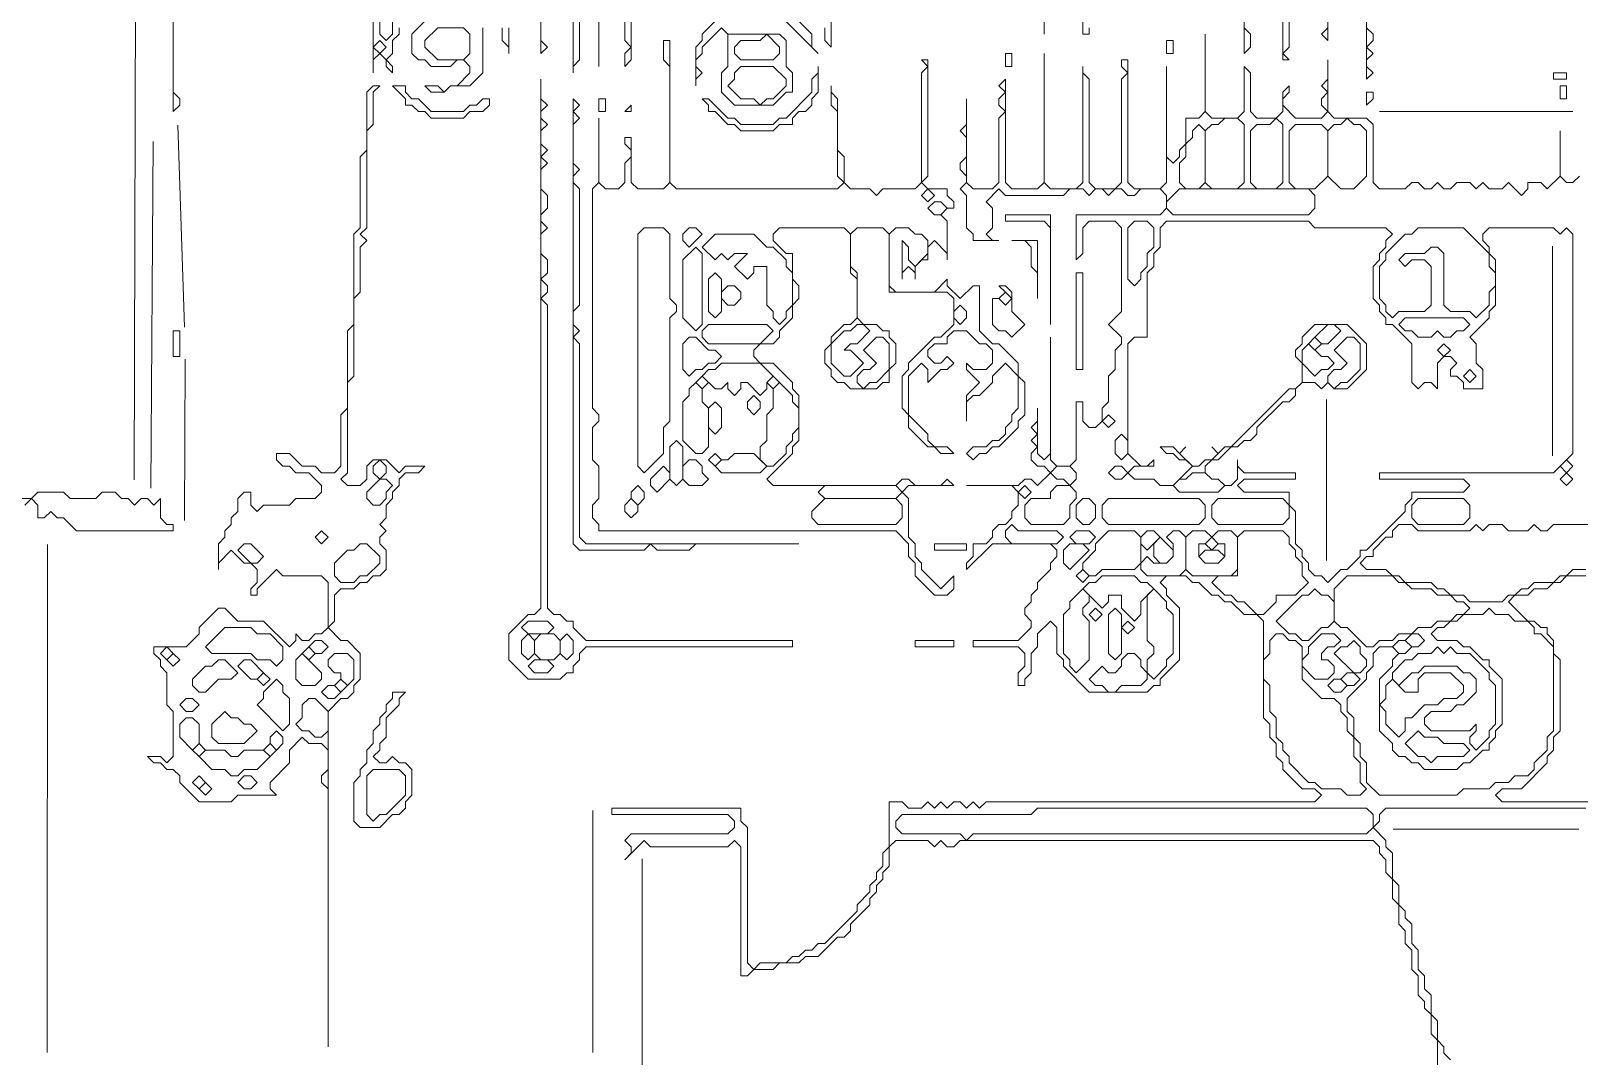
# Model space of a CAD drawing. Extents: x 10 to 1971, y 11 to 1392.
# Drawn here: x 1306.9 to 1546.9, y 534.6 to 693.5 of the extents above; entities that cross this region are included whole.
import ezdxf

# ---------------------------------------------------------------- set-up
doc = ezdxf.new("R2010")
doc.units = 0
for name, color, linetype, lineweight in [('RESIDUAL_GRAPHIC', 3, 'Continuous', 0), ('TRACE_CURVE', 6, 'Continuous', 0), ('TRACE_STRAIGHT', 5, 'Continuous', 0), ('TRACE_TEXT_SYMBOL', 6, 'Continuous', 0)]:
    doc.layers.add(name, color=color, linetype=linetype, lineweight=lineweight)

msp = doc.modelspace()

# ---------------------------------------------------------------- linework, layer by layer
at = {"layer": 'RESIDUAL_GRAPHIC', "color": 3}
for points in [[(1391, 764), (1391, 687), (1391, 688), (1392, 689), (1392, 697)], [(1395, 696), (1395, 688), (1395, 699)], [(1399, 699), (1399, 692), (1400, 691), (1399, 690), (1399, 688)], [(1399, 688), (1400, 689), (1400, 699)], [(1414, 696), (1411, 693), (1411, 692), (1410, 691), (1410, 685), (1410, 686), (1411, 687), (1410, 688), (1410, 689), (1411, 690), (1411, 691), (1414, 694), (1415, 693), (1415, 688), (1414, 687), (1414, 684), (1416, 682), (1422, 682), (1424, 684), (1425, 684), (1425, 687), (1424, 688), (1424, 692), (1423, 693), (1415, 693), (1414, 694)], [(1423, 696), (1429, 690), (1428, 691), (1428, 693), (1426, 695)], [(1464, 696), (1464, 693), (1464, 696)], [(1470, 696), (1470, 693), (1471, 693), (1471, 694)], [(1495, 696), (1495, 690), (1496, 691), (1496, 693), (1495, 694)], [(1501, 696), (1501, 689), (1502, 689), (1501, 690), (1502, 691), (1502, 696)], [(1508, 694), (1507, 693), (1508, 692), (1508, 697)], [(1514, 696), (1514, 686), (1515, 687), (1514, 688), (1514, 689), (1515, 690), (1514, 691), (1515, 692), (1515, 693), (1514, 694)], [(1430, 694), (1430, 692), (1431, 691), (1431, 695)]]:
    msp.add_lwpolyline(points, dxfattribs=at)
for points in [[(1420, 692), (1421, 693), (1423, 691), (1423, 690), (1422, 689), (1417, 689), (1416, 690), (1416, 691), (1417, 692)], [(1416, 687), (1417, 688), (1422, 688), (1424, 686), (1424, 685), (1422, 683), (1421, 683), (1420, 682), (1419, 683), (1417, 683), (1415, 685), (1416, 686)]]:
    msp.add_lwpolyline(points, close=True, dxfattribs=at)
at = {"layer": 'TRACE_CURVE', "color": 6}
for points in [[(1360, 701), (1360, 687), (1360, 689), (1361, 690), (1362, 689), (1362, 688), (1363, 687), (1363, 688), (1362, 689), (1363, 690), (1363, 692), (1364, 693), (1364, 694)], [(1363, 695), (1363, 693), (1362, 692), (1361, 693), (1361, 701)], [(1368, 695), (1366, 693), (1366, 690), (1367, 689), (1368, 689), (1369, 688), (1372, 688), (1373, 689), (1374, 689), (1375, 688), (1375, 687), (1373, 685), (1372, 685), (1371, 684), (1370, 685), (1368, 685), (1369, 684), (1371, 684), (1372, 685), (1375, 685), (1377, 687), (1377, 694)], [(1380, 694), (1380, 692), (1381, 691), (1381, 690), (1381, 694)], [(1405, 692), (1405, 689), (1406, 688), (1406, 670), (1405, 669), (1401, 669), (1400, 670), (1400, 677), (1399, 677), (1399, 676), (1400, 675), (1400, 674), (1399, 673), (1399, 670), (1398, 669), (1396, 669), (1395, 670), (1395, 680), (1395, 670), (1394, 669), (1394, 635), (1395, 634), (1395, 633), (1394, 632), (1394, 627), (1395, 626), (1395, 621), (1394, 620), (1394, 618), (1395, 617), (1395, 616), (1441, 616), (1443, 614), (1443, 612), (1444, 611), (1444, 609), (1447, 606), (1449, 606), (1450, 607), (1450, 609), (1448, 607), (1445, 610), (1445, 611), (1444, 612), (1444, 614), (1443, 615), (1443, 621), (1442, 622), (1443, 623), (1450, 623), (1449, 624), (1448, 623), (1444, 623), (1443, 624), (1442, 624), (1441, 623), (1422, 623), (1421, 624), (1425, 628), (1425, 629), (1426, 630), (1426, 637), (1425, 638), (1425, 639)], [(1431, 685), (1431, 682), (1432, 681), (1432, 671), (1433, 670), (1432, 669), (1407, 669), (1406, 670), (1406, 692), (1405, 692)], [(1496, 681), (1496, 687), (1495, 688), (1495, 681), (1494, 680), (1490, 680), (1489, 681), (1489, 693), (1489, 681), (1488, 680), (1486, 680), (1486, 676), (1485, 675), (1485, 674), (1484, 673), (1483, 674), (1483, 688), (1483, 670), (1482, 669), (1478, 669), (1477, 670), (1477, 689), (1476, 689), (1476, 688), (1477, 687), (1476, 686), (1476, 670), (1475, 669), (1472, 669), (1471, 670), (1471, 686), (1470, 687), (1470, 688), (1470, 670), (1469, 669), (1465, 669), (1464, 670), (1464, 690), (1464, 670), (1463, 669), (1459, 669), (1458, 670), (1458, 686), (1457, 685), (1458, 684), (1457, 683), (1457, 682), (1458, 681), (1457, 680), (1457, 670), (1456, 669), (1453, 669), (1452, 670), (1452, 683), (1452, 679), (1451, 678), (1452, 677), (1452, 674), (1451, 673), (1451, 672), (1452, 671), (1452, 670), (1451, 669), (1452, 668)], [(1461, 634), (1461, 639), (1460, 640), (1460, 642), (1457, 645), (1456, 645), (1454, 647), (1454, 654), (1453, 654), (1451, 652), (1449, 654), (1449, 655), (1447, 653), (1441, 653), (1440, 654), (1440, 662), (1441, 663), (1443, 663), (1444, 662), (1445, 662), (1446, 661), (1446, 659), (1444, 657), (1443, 658), (1443, 660), (1442, 661), (1442, 655), (1442, 656), (1443, 657), (1444, 656), (1444, 655), (1444, 657), (1445, 658), (1446, 658), (1446, 660), (1447, 661), (1449, 659), (1449, 658), (1449, 664), (1448, 665), (1449, 666), (1450, 666), (1450, 667), (1449, 668), (1449, 669), (1446, 669), (1445, 670), (1446, 671), (1446, 689), (1445, 689), (1446, 688), (1445, 687), (1445, 670), (1444, 669), (1439, 669), (1438, 668), (1437, 669), (1434, 669), (1433, 670), (1433, 674), (1432, 675), (1432, 683), (1431, 684), (1431, 685)], [(1547, 671), (1546, 670), (1545, 670), (1544, 671), (1544, 678), (1544, 671), (1542, 669), (1541, 670), (1539, 670), (1539, 669), (1538, 668), (1536, 670), (1535, 669), (1533, 669), (1532, 670), (1531, 669), (1530, 670), (1528, 670), (1527, 669), (1526, 669), (1525, 670), (1524, 669), (1523, 669), (1522, 670), (1521, 670), (1520, 669), (1516, 669), (1515, 670), (1515, 679), (1514, 680), (1509, 680), (1508, 681), (1508, 689), (1508, 686), (1507, 685), (1508, 684), (1507, 683), (1507, 682), (1508, 681), (1507, 680), (1503, 680), (1501, 682), (1501, 683), (1502, 684), (1502, 685), (1501, 684), (1501, 681), (1500, 680), (1497, 680), (1496, 681)], [(1360, 685), (1359, 684), (1359, 675), (1358, 674), (1358, 663), (1357, 662), (1357, 648), (1356, 647), (1356, 635), (1355, 634), (1355, 626), (1354, 625), (1352, 625), (1351, 626), (1349, 626), (1347, 628), (1345, 628), (1345, 627), (1346, 626), (1347, 626), (1348, 625), (1350, 625), (1352, 623), (1352, 622), (1351, 621), (1348, 621), (1347, 620), (1343, 620), (1342, 619), (1341, 620), (1341, 622), (1340, 622), (1339, 621), (1339, 619), (1338, 618), (1338, 617), (1337, 616), (1337, 615), (1336, 614), (1336, 610), (1336, 611), (1338, 613), (1340, 611), (1341, 611), (1342, 610), (1342, 608), (1341, 607), (1341, 606), (1342, 606), (1342, 607), (1345, 610), (1346, 609), (1352, 609), (1353, 608), (1353, 601), (1352, 600), (1351, 600), (1350, 599), (1349, 599), (1348, 600), (1348, 599), (1347, 598), (1343, 602), (1339, 602)], [(1361, 617), (1362, 618), (1362, 620), (1363, 621), (1363, 622), (1364, 623), (1364, 624), (1365, 625), (1367, 625), (1368, 626), (1365, 626), (1364, 625), (1362, 627), (1360, 627), (1359, 626), (1359, 624), (1358, 623), (1356, 623), (1355, 624), (1356, 625), (1356, 639), (1357, 640), (1357, 652), (1358, 653), (1358, 660), (1359, 661), (1358, 662), (1359, 663), (1359, 678), (1360, 679), (1360, 684), (1361, 685), (1360, 685)], [(1452, 668), (1452, 663), (1453, 662), (1453, 661), (1457, 661), (1456, 661), (1455, 662), (1456, 663), (1456, 666), (1455, 667), (1457, 669), (1458, 668), (1467, 668), (1468, 669), (1470, 669), (1471, 668), (1472, 669), (1473, 669), (1474, 668), (1475, 669), (1476, 669), (1477, 668), (1478, 668), (1479, 669), (1482, 669), (1483, 668), (1483, 666), (1482, 665), (1469, 665), (1469, 658), (1470, 659), (1470, 663), (1471, 664), (1475, 664), (1476, 663), (1476, 650), (1474, 648), (1476, 646), (1476, 645), (1475, 644), (1475, 641), (1474, 640), (1474, 636), (1473, 635), (1473, 633), (1472, 632), (1471, 632), (1470, 633), (1470, 636), (1469, 636), (1469, 627), (1468, 626), (1466, 626), (1465, 627), (1465, 646), (1465, 628), (1464, 627), (1463, 628), (1463, 635), (1463, 633), (1462, 632), (1463, 631), (1462, 630), (1463, 629)], [(1425, 639), (1422, 642), (1420, 642), (1419, 643), (1419, 644), (1420, 645), (1422, 645), (1423, 646), (1423, 647), (1425, 649), (1425, 651), (1426, 652), (1426, 654), (1425, 655), (1425, 659), (1424, 659), (1422, 661), (1422, 662), (1423, 663), (1433, 663), (1434, 662), (1434, 656), (1435, 655), (1435, 649), (1434, 648), (1433, 648), (1431, 646), (1431, 645), (1430, 644), (1430, 642), (1431, 641), (1431, 640), (1432, 639), (1433, 639), (1434, 638), (1438, 638), (1439, 639), (1440, 639), (1440, 641), (1441, 642), (1441, 645), (1440, 646), (1440, 647), (1439, 647), (1438, 648), (1436, 648), (1435, 649), (1435, 656), (1434, 657), (1434, 662), (1435, 663), (1439, 663), (1440, 662), (1440, 653), (1449, 653), (1450, 652), (1450, 648), (1448, 646), (1447, 646), (1443, 642), (1443, 641), (1442, 640), (1442, 635), (1443, 634)], [(1491, 628), (1490, 627), (1489, 627), (1488, 626), (1487, 626), (1485, 628), (1486, 629), (1485, 628), (1484, 629), (1482, 629), (1483, 628), (1484, 628), (1485, 627), (1486, 627), (1487, 626), (1484, 623), (1482, 623), (1481, 624), (1478, 624), (1477, 625), (1478, 626), (1481, 626), (1481, 627), (1480, 626), (1479, 626), (1477, 628), (1477, 645), (1478, 646), (1480, 646), (1480, 656), (1481, 657), (1481, 659), (1482, 660), (1482, 663)], [(1482, 663), (1483, 664), (1505, 664), (1506, 663), (1517, 663), (1518, 662), (1517, 661), (1517, 660), (1516, 659), (1516, 658), (1515, 657), (1515, 652), (1516, 651), (1516, 650), (1517, 649), (1517, 648), (1518, 648), (1521, 645), (1521, 639), (1522, 638), (1523, 639), (1524, 639), (1525, 638), (1525, 642), (1526, 643), (1527, 643), (1528, 642), (1527, 641), (1527, 640), (1528, 640), (1529, 639), (1529, 638), (1532, 638), (1532, 641), (1531, 642), (1531, 645), (1530, 646), (1533, 649), (1533, 650), (1534, 651), (1534, 658), (1533, 659), (1533, 660), (1532, 661), (1532, 662), (1533, 663), (1543, 663), (1544, 662), (1545, 663), (1546, 662), (1546, 628), (1543, 625), (1516, 625), (1516, 624), (1529, 624), (1530, 623), (1529, 622), (1521, 622), (1521, 621), (1520, 620), (1520, 619), (1514, 613), (1513, 613), (1513, 612)], [(1513, 612), (1511, 610), (1510, 610), (1508, 608), (1507, 609), (1506, 609), (1505, 610), (1505, 611), (1504, 612), (1504, 613), (1503, 614), (1503, 619), (1502, 620), (1502, 622), (1495, 622), (1494, 623), (1495, 624), (1503, 624), (1503, 625), (1495, 625), (1494, 626), (1494, 627), (1494, 624), (1493, 623), (1492, 623), (1491, 624), (1490, 624), (1489, 625), (1489, 626), (1490, 627), (1491, 627), (1493, 629), (1494, 629), (1495, 630), (1496, 630), (1497, 631), (1497, 632), (1501, 636), (1502, 636), (1503, 637), (1503, 638), (1504, 639), (1506, 639), (1507, 638), (1508, 639), (1509, 638), (1511, 638), (1514, 641), (1514, 645), (1511, 648), (1506, 648), (1504, 646), (1504, 645), (1503, 644), (1503, 643), (1504, 642), (1504, 639), (1503, 638), (1502, 638), (1493, 629), (1492, 629), (1491, 628), (1490, 629), (1491, 628)], [(1443, 634), (1443, 632), (1446, 629), (1447, 629), (1448, 628), (1450, 628), (1449, 629), (1447, 629), (1446, 630), (1446, 631), (1443, 634), (1443, 640), (1445, 642), (1446, 641), (1446, 639), (1448, 641), (1449, 641), (1450, 642), (1449, 643), (1448, 642), (1447, 642), (1446, 643), (1446, 644), (1447, 645), (1449, 645), (1449, 646), (1450, 647), (1452, 647), (1454, 645), (1455, 645), (1456, 644), (1456, 642), (1455, 641), (1453, 641), (1452, 642), (1452, 641), (1454, 639), (1452, 637), (1452, 633), (1452, 636), (1453, 637), (1454, 637), (1456, 639), (1456, 640), (1458, 642), (1460, 640), (1460, 635), (1459, 634), (1459, 633), (1458, 632), (1458, 631), (1457, 630), (1456, 630), (1455, 629), (1453, 629), (1452, 628), (1453, 627), (1454, 628), (1455, 628), (1456, 629), (1457, 629), (1460, 632), (1460, 633), (1461, 634)], [(1463, 629), (1462, 628), (1462, 627), (1463, 626), (1464, 626), (1465, 625), (1463, 623), (1462, 624), (1461, 624), (1460, 623), (1452, 623), (1459, 623), (1460, 622), (1460, 620), (1459, 619), (1459, 618), (1458, 617), (1457, 617), (1456, 616), (1456, 615), (1455, 614), (1453, 614), (1453, 612), (1452, 611), (1452, 610), (1456, 614), (1465, 614), (1466, 613), (1466, 612), (1465, 611), (1465, 610), (1463, 608), (1463, 607), (1462, 606), (1462, 605), (1461, 604), (1461, 603), (1462, 602), (1462, 601), (1460, 599), (1453, 599), (1453, 598), (1460, 598), (1461, 597), (1461, 595), (1460, 594), (1460, 592), (1461, 592), (1461, 593), (1462, 594), (1462, 597), (1463, 598), (1463, 600), (1465, 602), (1466, 601), (1466, 597), (1467, 596), (1467, 595), (1471, 591), (1480, 591), (1481, 592), (1482, 592), (1482, 593), (1485, 596)], [(1339, 602), (1337, 604), (1336, 604), (1333, 601), (1333, 600), (1331, 598), (1326, 598), (1326, 597), (1327, 596), (1327, 595), (1328, 594), (1328, 589), (1329, 588), (1329, 581), (1328, 580), (1327, 581), (1325, 581), (1326, 580), (1327, 580), (1328, 579), (1329, 579), (1330, 578), (1330, 577), (1333, 574), (1338, 574), (1339, 575), (1345, 575), (1344, 576), (1344, 577), (1347, 580), (1347, 582), (1349, 584), (1350, 583), (1352, 583), (1353, 582), (1353, 579), (1352, 578), (1352, 577), (1353, 576), (1353, 536), (1353, 588), (1355, 590), (1356, 590), (1357, 591), (1357, 592), (1358, 593), (1358, 597), (1356, 599), (1355, 599), (1353, 601), (1354, 602), (1354, 606), (1355, 607), (1357, 607), (1358, 608), (1359, 608), (1360, 609), (1361, 609), (1362, 610), (1362, 613), (1361, 614), (1361, 615), (1362, 616), (1361, 617)], [(1548, 610), (1546, 610), (1545, 609), (1544, 609), (1543, 608), (1540, 608), (1539, 607), (1538, 607), (1537, 606), (1536, 606), (1535, 605), (1530, 605), (1529, 606), (1527, 606), (1526, 607), (1525, 607), (1524, 608), (1520, 608), (1519, 609), (1518, 609), (1517, 610), (1514, 610), (1513, 611), (1514, 612), (1515, 612), (1515, 613), (1517, 615), (1518, 615), (1518, 616), (1519, 617), (1521, 617), (1522, 616), (1530, 616), (1531, 617), (1532, 616), (1533, 617), (1535, 617), (1536, 616), (1539, 616), (1540, 617), (1541, 616), (1542, 616), (1543, 617), (1552, 617)], [(1485, 596), (1485, 604), (1483, 606), (1483, 607), (1482, 608), (1483, 609), (1486, 609), (1487, 608), (1488, 608), (1490, 606), (1491, 606), (1492, 605), (1493, 605), (1495, 603), (1497, 603), (1498, 602), (1498, 587), (1499, 586), (1499, 584), (1500, 583), (1500, 581), (1501, 580), (1501, 579), (1504, 576), (1506, 576), (1507, 575), (1506, 574), (1455, 574), (1454, 573), (1453, 574), (1452, 573), (1451, 574), (1450, 574), (1449, 573), (1448, 574), (1447, 573), (1446, 574), (1445, 573), (1443, 573), (1442, 574), (1440, 574), (1440, 567), (1439, 566), (1439, 564), (1438, 563), (1438, 562), (1437, 561), (1437, 560), (1435, 558), (1435, 557), (1430, 552), (1429, 552), (1428, 551), (1427, 551), (1426, 550), (1425, 550), (1424, 549), (1420, 549), (1419, 548), (1418, 549), (1418, 570), (1417, 571), (1417, 573), (1397, 573)], [(1549, 574), (1535, 574), (1534, 575), (1535, 576), (1538, 576), (1542, 580), (1542, 581), (1543, 582), (1543, 584), (1544, 585), (1544, 596), (1543, 597), (1543, 599), (1542, 600), (1542, 601), (1541, 601), (1540, 602), (1539, 602), (1536, 605), (1537, 606), (1539, 606), (1540, 607), (1542, 607), (1543, 608), (1544, 608), (1545, 609), (1548, 609)], [(1532, 603), (1533, 604), (1534, 603), (1536, 603), (1537, 602), (1539, 602), (1540, 601), (1540, 600), (1541, 600), (1543, 598), (1543, 585), (1542, 584), (1542, 582), (1540, 580), (1540, 579), (1539, 578), (1537, 578), (1536, 577), (1534, 577), (1533, 576), (1529, 576), (1528, 575), (1516, 575), (1514, 577), (1514, 580), (1513, 581), (1513, 583), (1512, 584), (1512, 587), (1511, 588), (1511, 590), (1514, 593), (1514, 594), (1515, 595), (1515, 597), (1516, 598), (1518, 598), (1519, 597), (1518, 596), (1518, 595), (1516, 593), (1516, 585), (1518, 583), (1518, 582), (1519, 581), (1520, 581), (1521, 580), (1522, 580), (1523, 579), (1528, 579), (1529, 580), (1530, 580), (1532, 582), (1533, 582), (1533, 583), (1534, 584), (1534, 585), (1535, 586), (1535, 593), (1533, 595), (1533, 596), (1532, 596), (1530, 598), (1529, 598)], [(1529, 598), (1528, 599), (1525, 599), (1524, 600), (1525, 601), (1526, 601), (1527, 602), (1528, 602), (1529, 603), (1532, 603)], [(1397, 573), (1397, 572), (1415, 572), (1416, 571), (1416, 570), (1415, 569), (1400, 569), (1399, 568), (1400, 567), (1400, 566), (1399, 565), (1402, 568), (1403, 567), (1415, 567), (1416, 568), (1417, 567), (1417, 547), (1418, 547), (1419, 548), (1422, 548), (1423, 549), (1426, 549), (1427, 550), (1429, 550), (1432, 553), (1433, 553), (1434, 554), (1434, 555), (1437, 558), (1437, 559), (1438, 560), (1438, 561), (1439, 562), (1439, 563), (1440, 564), (1440, 567), (1441, 568), (1446, 568), (1447, 567), (1448, 568), (1449, 567), (1450, 567), (1451, 568), (1515, 568), (1516, 567), (1516, 566), (1517, 565), (1517, 563), (1518, 562), (1518, 559), (1519, 558), (1519, 555), (1520, 554), (1520, 552), (1521, 551), (1521, 548), (1522, 547), (1522, 544), (1523, 543), (1523, 542), (1524, 541), (1524, 538), (1525, 537), (1525, 533)], [(1517, 568), (1515, 570), (1516, 571), (1516, 572), (1517, 573), (1548, 573)], [(1527, 534), (1526, 535), (1526, 536), (1525, 537), (1525, 540), (1524, 541), (1524, 544), (1523, 545), (1523, 547), (1522, 548), (1522, 551), (1521, 552), (1521, 555), (1520, 556), (1520, 557), (1519, 558), (1519, 561), (1518, 562), (1518, 566), (1517, 567), (1517, 568)]]:
    msp.add_lwpolyline(points, dxfattribs=at)
for points in [[(1370, 694), (1374, 694), (1375, 693), (1375, 690), (1374, 689), (1370, 689), (1368, 691), (1368, 692)], [(1360, 691), (1361, 692), (1362, 691), (1361, 690)], [(1386, 686), (1386, 604), (1385, 603), (1384, 603), (1381, 600), (1381, 596), (1384, 593), (1389, 593), (1390, 594), (1391, 594), (1391, 595), (1392, 596), (1392, 597), (1393, 598), (1425, 598), (1425, 599), (1393, 599), (1391, 601), (1391, 602), (1390, 602), (1389, 603), (1388, 603), (1387, 604), (1387, 651), (1386, 652), (1387, 653), (1387, 654), (1386, 655), (1387, 656), (1387, 658), (1386, 659), (1386, 662), (1387, 663), (1386, 664), (1386, 665), (1387, 666), (1387, 668), (1386, 669), (1386, 672), (1387, 673), (1386, 674), (1387, 675), (1386, 676), (1386, 678), (1387, 679), (1386, 680), (1386, 681), (1387, 682), (1386, 683)], [(1391, 683), (1391, 614), (1392, 613), (1402, 613), (1403, 614), (1404, 613), (1409, 613), (1410, 614), (1426, 614), (1393, 614), (1392, 615), (1392, 645), (1391, 646), (1392, 647), (1391, 648), (1391, 650), (1392, 651), (1392, 669), (1391, 670), (1391, 671), (1392, 672), (1391, 673), (1391, 679), (1392, 680), (1391, 681), (1392, 682)], [(1491, 679), (1492, 680), (1494, 680), (1495, 679), (1495, 670), (1494, 669), (1490, 669), (1489, 670), (1489, 678), (1490, 679)], [(1499, 679), (1500, 680), (1501, 679), (1501, 670), (1500, 669), (1497, 669), (1496, 670), (1496, 678), (1497, 679)], [(1510, 679), (1511, 680), (1512, 679), (1513, 679), (1514, 678), (1514, 671), (1512, 669), (1510, 669), (1508, 671), (1508, 678), (1509, 679)], [(1487, 678), (1488, 679), (1489, 678), (1489, 670), (1488, 669), (1486, 669), (1485, 670), (1485, 673), (1486, 674), (1486, 676), (1487, 677)], [(1502, 678), (1503, 679), (1507, 679), (1508, 678), (1508, 671), (1506, 669), (1503, 669), (1502, 670)], [(1445, 668), (1446, 669), (1447, 668), (1446, 667)], [(1485, 669), (1505, 669), (1506, 668), (1506, 666), (1505, 665), (1484, 665), (1483, 666), (1483, 667)], [(1446, 666), (1447, 667), (1448, 667), (1449, 666), (1448, 665), (1447, 665)], [(1401, 662), (1402, 663), (1405, 663), (1406, 662), (1406, 652), (1407, 651), (1407, 650), (1406, 649), (1406, 633), (1405, 632), (1405, 628), (1402, 625), (1401, 626)], [(1408, 662), (1409, 663), (1410, 663), (1411, 662), (1409, 660), (1408, 661)], [(1477, 663), (1478, 664), (1480, 664), (1481, 663), (1481, 660), (1480, 659), (1480, 657), (1479, 656), (1479, 655), (1478, 654), (1477, 655)], [(1521, 662), (1522, 663), (1529, 663), (1533, 659), (1533, 657), (1534, 656), (1534, 654), (1533, 653), (1533, 651), (1531, 649), (1530, 650), (1527, 650), (1526, 651), (1526, 659), (1525, 660), (1524, 660), (1523, 659), (1520, 659), (1519, 658), (1520, 657), (1521, 658), (1523, 658), (1524, 657), (1524, 651), (1523, 650), (1519, 650), (1518, 649), (1517, 650), (1517, 651), (1516, 652), (1516, 657), (1517, 658), (1517, 659), (1520, 662)], [(1410, 660), (1411, 659), (1411, 648), (1410, 647), (1408, 649), (1408, 658)], [(1413, 662), (1419, 662), (1421, 660), (1422, 660), (1424, 658), (1424, 657), (1425, 656), (1425, 651), (1424, 650), (1424, 649), (1423, 648), (1422, 649), (1422, 650), (1421, 651), (1421, 657), (1419, 657), (1419, 656), (1418, 655), (1416, 657), (1418, 659), (1416, 659), (1415, 658), (1414, 659), (1413, 658), (1411, 660)], [(1412, 655), (1413, 656), (1414, 655), (1414, 650), (1413, 649), (1412, 650)], [(1414, 653), (1415, 654), (1416, 654), (1417, 653), (1417, 652), (1416, 651), (1415, 651), (1414, 652)], [(1450, 650), (1451, 651), (1452, 650), (1452, 649), (1451, 648), (1450, 649)], [(1411, 647), (1412, 648), (1421, 648), (1422, 647), (1420, 645), (1412, 645), (1411, 646)], [(1434, 647), (1435, 648), (1436, 648), (1437, 647), (1435, 645), (1434, 645), (1433, 644), (1434, 644), (1436, 642), (1434, 640), (1433, 640), (1431, 642), (1431, 645), (1433, 647)], [(1508, 648), (1509, 648), (1510, 647), (1508, 645), (1507, 645), (1506, 646)], [(1519, 648), (1520, 649), (1529, 649), (1530, 648), (1529, 647), (1528, 647), (1527, 646), (1526, 646), (1525, 647), (1524, 646), (1522, 646), (1521, 647), (1520, 647)], [(1408, 645), (1409, 646), (1410, 646), (1412, 644), (1413, 644), (1414, 643), (1413, 642), (1412, 642), (1411, 641), (1410, 641), (1409, 640), (1408, 641)], [(1438, 646), (1439, 646), (1440, 645), (1440, 641), (1438, 639), (1437, 639), (1436, 638), (1435, 639), (1435, 640), (1436, 641), (1437, 641), (1438, 642), (1436, 644)], [(1505, 645), (1506, 646), (1507, 645), (1506, 644)], [(1511, 646), (1512, 646), (1513, 645), (1513, 641), (1511, 639), (1510, 639), (1509, 638), (1508, 639), (1508, 640), (1509, 641), (1510, 641), (1511, 642), (1509, 644)], [(1504, 644), (1505, 645), (1507, 643), (1508, 643), (1509, 642), (1508, 641), (1507, 641), (1506, 640), (1504, 642)], [(1525, 644), (1526, 645), (1527, 644), (1526, 643)], [(1413, 641), (1414, 642), (1420, 642), (1422, 640), (1421, 639), (1421, 638), (1420, 637), (1418, 639), (1417, 639), (1417, 638), (1416, 637), (1415, 638), (1415, 639), (1414, 638), (1413, 638), (1411, 640), (1412, 641)], [(1529, 640), (1530, 641), (1531, 640), (1530, 639)], [(1409, 638), (1410, 639), (1411, 638), (1411, 636), (1412, 635), (1412, 629), (1411, 628), (1410, 628), (1408, 630), (1408, 636), (1409, 637)], [(1410, 639), (1411, 640), (1412, 639), (1411, 638)], [(1422, 638), (1423, 639), (1425, 637), (1425, 636), (1426, 635), (1426, 632), (1425, 631), (1425, 630), (1424, 629), (1424, 628), (1422, 626), (1421, 626), (1420, 627), (1420, 629), (1421, 630), (1421, 634), (1422, 635)], [(1421, 639), (1422, 640), (1423, 639), (1422, 638)], [(1412, 635), (1413, 636), (1414, 635), (1414, 632), (1413, 631), (1412, 632)], [(1418, 636), (1419, 637), (1420, 636), (1420, 635), (1419, 634), (1418, 635)], [(1473, 633), (1474, 634), (1475, 633), (1474, 632)], [(1406, 629), (1407, 630), (1408, 629), (1408, 624), (1407, 623), (1406, 624)], [(1475, 630), (1476, 631), (1477, 630), (1477, 628), (1476, 627), (1475, 628)], [(1360, 626), (1361, 627), (1362, 626), (1362, 625), (1361, 624), (1360, 625)], [(1408, 626), (1409, 627), (1410, 627), (1411, 626), (1411, 625), (1412, 624), (1411, 623), (1409, 623), (1408, 624)], [(1412, 627), (1413, 628), (1414, 627), (1413, 626)], [(1415, 627), (1416, 628), (1419, 628), (1421, 626), (1420, 625), (1414, 625), (1413, 626), (1414, 627)], [(1544, 626), (1545, 627), (1546, 626), (1545, 625)], [(1361, 624), (1362, 624), (1363, 623), (1362, 622), (1362, 621), (1361, 620), (1360, 620), (1359, 621), (1359, 622)], [(1405, 626), (1406, 625), (1406, 624), (1404, 622), (1403, 623), (1403, 624)], [(1465, 625), (1466, 626), (1468, 626), (1469, 625), (1469, 624), (1468, 623), (1467, 624), (1466, 624)], [(1474, 625), (1475, 626), (1476, 626), (1477, 625), (1476, 624), (1475, 624)], [(1486, 624), (1487, 625), (1489, 625), (1490, 624), (1491, 624), (1492, 623), (1491, 622), (1485, 622), (1484, 623), (1485, 624)], [(1544, 624), (1545, 625), (1546, 624), (1545, 623)], [(1400, 622), (1401, 623), (1402, 622), (1402, 621), (1401, 620), (1400, 621)], [(1429, 622), (1430, 623), (1441, 623), (1442, 622), (1441, 621), (1430, 621)], [(1460, 622), (1461, 623), (1462, 622), (1461, 621)], [(1465, 622), (1466, 623), (1468, 623), (1469, 622), (1469, 621), (1468, 620), (1468, 618), (1467, 617), (1462, 617), (1461, 618), (1461, 620), (1462, 621), (1465, 621)], [(1399, 620), (1400, 621), (1401, 620), (1401, 619), (1400, 618), (1399, 619)], [(1430, 621), (1441, 621), (1442, 620), (1442, 618), (1441, 617), (1429, 617), (1428, 618), (1428, 619)], [(1469, 620), (1470, 621), (1471, 621), (1472, 620), (1472, 618), (1471, 617), (1470, 617), (1469, 618)], [(1473, 620), (1474, 621), (1488, 621), (1489, 620), (1489, 618), (1488, 617), (1474, 617), (1473, 618)], [(1490, 620), (1491, 621), (1501, 621), (1502, 620), (1502, 618), (1501, 617), (1491, 617), (1490, 618)], [(1521, 620), (1522, 621), (1529, 621), (1530, 620), (1530, 618), (1529, 617), (1522, 617), (1521, 618)], [(1458, 616), (1459, 617), (1460, 616), (1466, 616), (1467, 615), (1466, 614), (1459, 614), (1458, 615)], [(1351, 615), (1352, 616), (1353, 615), (1352, 614)], [(1468, 615), (1469, 616), (1471, 616), (1472, 615), (1471, 614), (1469, 614)], [(1474, 616), (1478, 616), (1479, 615), (1479, 611), (1478, 610), (1473, 610), (1472, 609), (1471, 609), (1470, 610), (1470, 611), (1472, 613), (1472, 614)], [(1483, 615), (1484, 616), (1485, 616), (1486, 615), (1486, 610), (1485, 609), (1480, 609), (1479, 610), (1479, 611), (1480, 612), (1481, 611), (1483, 611), (1484, 612), (1484, 614)], [(1479, 615), (1480, 616), (1481, 616), (1482, 615), (1480, 613), (1479, 614)], [(1481, 614), (1482, 615), (1484, 613), (1484, 612), (1483, 611), (1482, 611), (1481, 612)], [(1486, 615), (1487, 616), (1489, 616), (1490, 615), (1489, 614), (1488, 614), (1488, 612), (1489, 611), (1491, 611), (1492, 612), (1492, 614), (1491, 614), (1490, 615), (1491, 616), (1493, 616), (1494, 615), (1494, 610), (1493, 609), (1487, 609), (1486, 610)], [(1489, 614), (1490, 615), (1491, 614), (1490, 613)], [(1494, 615), (1495, 616), (1501, 616), (1502, 615), (1502, 614), (1503, 613), (1503, 612), (1504, 611), (1504, 609), (1505, 608), (1503, 606), (1500, 606), (1500, 605), (1498, 603), (1497, 603), (1495, 605), (1494, 605), (1493, 606), (1492, 606), (1490, 608), (1491, 609), (1494, 609)], [(1339, 613), (1340, 614), (1341, 614), (1343, 612), (1342, 611), (1341, 611)], [(1357, 613), (1358, 614), (1359, 614), (1361, 612), (1361, 611), (1359, 609), (1358, 609), (1357, 608), (1355, 608), (1354, 609), (1354, 611), (1356, 613)], [(1467, 613), (1468, 614), (1470, 614), (1471, 613), (1468, 610), (1467, 611)], [(1488, 612), (1489, 613), (1491, 613), (1492, 612), (1491, 611), (1489, 611)], [(1469, 609), (1470, 610), (1471, 609), (1470, 608)], [(1472, 608), (1473, 609), (1478, 609), (1479, 608), (1480, 608), (1481, 607), (1479, 605), (1479, 603), (1478, 602), (1476, 604), (1476, 606), (1474, 606), (1474, 605), (1473, 604), (1470, 607), (1471, 608)], [(1511, 609), (1518, 609), (1519, 608), (1520, 608), (1521, 607), (1524, 607), (1525, 606), (1527, 606), (1528, 605), (1529, 605), (1530, 604), (1529, 603), (1528, 603), (1527, 602), (1525, 602), (1524, 601), (1522, 601), (1521, 600), (1519, 600), (1518, 599), (1516, 599), (1515, 598), (1514, 598), (1511, 601), (1510, 601), (1509, 602), (1509, 607)], [(1470, 607), (1471, 606), (1471, 605), (1470, 604), (1470, 603), (1471, 602), (1471, 596), (1469, 594), (1468, 595), (1468, 596), (1467, 597), (1467, 603), (1468, 604), (1468, 605)], [(1480, 606), (1481, 607), (1483, 605), (1483, 604), (1484, 603), (1484, 597), (1483, 596), (1483, 595), (1481, 593), (1480, 594), (1480, 596), (1481, 597), (1481, 598), (1480, 599)], [(1505, 606), (1506, 607), (1507, 606), (1508, 606), (1509, 605), (1509, 602), (1508, 601), (1507, 601), (1505, 599), (1504, 599), (1503, 600), (1502, 600), (1500, 602), (1504, 606)], [(1471, 603), (1472, 604), (1473, 603), (1472, 602)], [(1474, 603), (1475, 604), (1476, 603), (1476, 597), (1475, 596), (1474, 597)], [(1337, 601), (1341, 601), (1342, 600), (1344, 600), (1346, 598), (1346, 596), (1345, 595), (1344, 596), (1342, 596), (1341, 597), (1335, 597), (1334, 598)], [(1383, 601), (1384, 602), (1387, 602), (1388, 601), (1387, 600), (1384, 600)], [(1383, 599), (1384, 600), (1385, 599), (1385, 597), (1384, 596), (1383, 597)], [(1385, 599), (1386, 600), (1388, 600), (1389, 599), (1389, 597), (1388, 596), (1386, 596), (1385, 597)], [(1389, 599), (1390, 600), (1391, 599), (1391, 597), (1390, 596), (1389, 597)], [(1476, 601), (1477, 602), (1478, 601), (1477, 600)], [(1499, 599), (1500, 600), (1501, 600), (1502, 599), (1503, 599), (1504, 598), (1504, 593), (1507, 590), (1509, 590), (1510, 589), (1510, 588), (1511, 587), (1511, 585), (1512, 584), (1512, 581), (1513, 580), (1513, 577), (1514, 576), (1513, 575), (1511, 575), (1510, 576), (1507, 576), (1506, 577), (1505, 577), (1502, 580), (1502, 581), (1501, 582), (1501, 583), (1500, 584), (1500, 587), (1499, 588), (1499, 592), (1498, 593), (1498, 596), (1499, 597)], [(1507, 600), (1509, 600), (1510, 599), (1509, 598), (1508, 598), (1507, 597), (1507, 596), (1508, 596), (1509, 595), (1509, 594), (1508, 593), (1506, 593), (1504, 595), (1504, 596), (1505, 597), (1505, 598)], [(1520, 599), (1521, 600), (1522, 600), (1523, 599), (1522, 598), (1521, 598)], [(1327, 597), (1328, 598), (1329, 597), (1328, 596)], [(1349, 597), (1350, 598), (1351, 597), (1350, 596)], [(1350, 598), (1351, 599), (1352, 599), (1353, 598), (1352, 597), (1351, 597)], [(1511, 598), (1512, 599), (1513, 598), (1513, 597), (1514, 596), (1514, 595), (1513, 594), (1512, 594), (1509, 597), (1510, 598)], [(1518, 598), (1519, 599), (1520, 599), (1521, 598), (1520, 597), (1519, 597)], [(1524, 597), (1525, 598), (1526, 597), (1527, 598), (1528, 597), (1530, 597), (1533, 594), (1533, 593), (1534, 592), (1534, 586), (1533, 585), (1533, 584), (1531, 582), (1530, 583), (1530, 584), (1531, 585), (1531, 586), (1530, 585), (1524, 585), (1523, 586), (1523, 587), (1524, 588), (1527, 588), (1528, 589), (1529, 589), (1531, 591), (1531, 593), (1530, 594), (1529, 594), (1528, 595), (1523, 595), (1522, 594), (1521, 594), (1519, 592), (1518, 593), (1518, 594), (1520, 596), (1521, 596), (1522, 597)], [(1328, 596), (1329, 597), (1330, 596), (1329, 595)], [(1335, 595), (1336, 596), (1337, 596), (1339, 594), (1338, 593), (1336, 593), (1334, 591), (1333, 591), (1332, 592), (1332, 593), (1334, 595)], [(1339, 595), (1340, 596), (1341, 596), (1343, 594), (1342, 593), (1341, 593)], [(1348, 596), (1349, 597), (1352, 594), (1352, 593), (1351, 592), (1349, 592), (1348, 593)], [(1353, 596), (1354, 597), (1356, 597), (1357, 596), (1357, 593), (1356, 592), (1355, 593), (1355, 594), (1354, 594), (1353, 595)], [(1384, 595), (1385, 596), (1387, 596), (1388, 595), (1387, 594), (1385, 594)], [(1476, 596), (1477, 597), (1478, 597), (1479, 596), (1479, 595), (1480, 594), (1480, 593), (1479, 592), (1476, 592), (1475, 591), (1474, 591), (1473, 592), (1472, 592), (1471, 593), (1473, 595), (1474, 594), (1475, 594), (1476, 595)], [(1342, 593), (1343, 594), (1344, 593), (1343, 592)], [(1345, 593), (1346, 592), (1346, 591), (1347, 590), (1347, 586), (1346, 585), (1342, 589), (1343, 590), (1343, 591)], [(1354, 592), (1355, 593), (1356, 592), (1355, 591)], [(1508, 592), (1509, 593), (1510, 593), (1511, 592), (1510, 591), (1509, 591)], [(1510, 593), (1511, 594), (1512, 594), (1513, 593), (1512, 592), (1511, 592)], [(1522, 593), (1523, 594), (1527, 594), (1529, 592), (1529, 591), (1528, 590), (1526, 590), (1525, 589), (1523, 589), (1521, 587), (1520, 587), (1520, 585), (1519, 584), (1517, 586), (1517, 588), (1516, 589), (1517, 590), (1517, 592), (1518, 593), (1520, 591), (1522, 591)], [(1352, 591), (1353, 592), (1354, 592), (1355, 591), (1354, 590), (1353, 590)], [(1330, 589), (1331, 590), (1332, 590), (1333, 589), (1332, 588), (1331, 588)], [(1337, 588), (1338, 587), (1339, 587), (1340, 586), (1341, 586), (1342, 585), (1340, 583), (1336, 583), (1335, 584), (1335, 586)], [(1349, 589), (1350, 590), (1351, 590), (1353, 588), (1353, 585), (1352, 584), (1351, 584), (1350, 585), (1349, 585), (1348, 586), (1349, 587)], [(1330, 586), (1331, 587), (1332, 587), (1333, 586), (1333, 583), (1332, 582), (1330, 584)], [(1344, 584), (1345, 585), (1346, 584), (1346, 583), (1345, 582), (1344, 583)], [(1522, 585), (1523, 584), (1525, 584), (1526, 583), (1529, 583), (1530, 582), (1529, 581), (1525, 581), (1524, 580), (1523, 581), (1522, 581), (1520, 583)], [(1332, 582), (1333, 583), (1334, 582), (1333, 581)], [(1333, 581), (1334, 582), (1337, 582), (1338, 581), (1339, 581), (1340, 582), (1343, 582), (1344, 581), (1342, 579), (1340, 579), (1339, 578), (1338, 578), (1337, 579), (1335, 579)], [(1343, 582), (1344, 583), (1345, 582), (1344, 581)], [(1332, 577), (1333, 578), (1334, 577), (1333, 576)], [(1333, 576), (1334, 577), (1335, 576), (1334, 575)], [(1339, 577), (1340, 578), (1341, 578), (1342, 577), (1341, 576), (1340, 576)], [(1462, 572), (1463, 573), (1514, 573), (1515, 572), (1515, 570), (1514, 569), (1453, 569), (1452, 568), (1451, 569), (1442, 569), (1441, 570), (1441, 571), (1442, 572)]]:
    msp.add_lwpolyline(points, close=True, dxfattribs=at)
at = {"layer": 'TRACE_STRAIGHT', "color": 5}
for p, q in [((1322.94, 623.88), (1323.39, 797.62)), ((1516, 681), (1546, 681)), ((1329.71, 678.89), (1330.76, 647.59)), ((1325.51, 622.63), (1325.87, 676.38)), ((1542.8, 627.62), (1542.8, 660.13)), ((1330.73, 617.62), (1330.85, 642.63)), ((1507.79, 636.37), (1507.81, 611.37)), ((1309.46, 535.12), (1309.51, 613.88)), ((1394.03, 572.63), (1394.07, 535.12)), ((1518.12, 569.74), (1546.88, 569.76)), ((1401.67, 502.62), (1401.7, 565.13))]:
    msp.add_line(p, q, dxfattribs=at)
at = {"layer": 'TRACE_TEXT_SYMBOL', "color": 6}
for points in [[(1329, 712), (1329, 681), (1330, 682), (1330, 683), (1329, 684)], [(1386, 706), (1386, 690), (1387, 691), (1386, 692), (1386, 695), (1387, 696), (1387, 697), (1386, 698)], [(1483, 692), (1484, 692), (1484, 690), (1483, 690)], [(1458, 690), (1459, 690), (1459, 688), (1458, 688)], [(1429, 688), (1429, 687), (1428, 686), (1428, 684), (1424, 680), (1423, 680), (1422, 679), (1417, 679), (1416, 680), (1415, 680), (1412, 683), (1411, 683), (1412, 682), (1412, 681), (1413, 681), (1415, 679), (1416, 679), (1417, 678), (1422, 678), (1423, 679), (1425, 679), (1425, 680), (1426, 681), (1427, 681), (1428, 682), (1428, 683), (1429, 684)], [(1543, 687), (1545, 687), (1545, 686), (1543, 686)], [(1363, 685), (1365, 683), (1365, 682), (1366, 682), (1367, 681), (1368, 681), (1369, 680), (1374, 680), (1375, 681), (1377, 681), (1378, 682), (1378, 683), (1377, 683), (1376, 682), (1375, 682), (1374, 681), (1369, 681), (1367, 683), (1366, 683), (1365, 684), (1365, 685)], [(1514, 684), (1514, 682), (1515, 683), (1515, 684)], [(1544, 685), (1545, 685), (1545, 683), (1544, 683)], [(1395, 683), (1396, 683), (1396, 681), (1395, 681)], [(1400, 682), (1399, 681), (1400, 681)], [(1458, 665), (1458, 664), (1464, 664), (1465, 663), (1465, 648), (1465, 665)], [(1459, 661), (1461, 661), (1462, 660), (1462, 657), (1463, 656), (1463, 652), (1463, 661)], [(1469, 656), (1469, 641), (1470, 641), (1470, 656)], [(1457, 654), (1458, 653), (1457, 652), (1456, 652), (1456, 648), (1457, 647), (1458, 647), (1459, 646), (1461, 648), (1459, 650), (1459, 653), (1458, 654)], [(1457, 652), (1458, 653), (1459, 652), (1458, 651)], [(1329, 647), (1330, 647), (1330, 643), (1329, 643)], [(1447, 614), (1452, 614), (1452, 613), (1447, 613)], [(1444, 599), (1444, 598), (1450, 598), (1450, 599)], [(1363, 591), (1363, 590), (1362, 589), (1362, 588), (1361, 587), (1361, 586), (1360, 585), (1360, 583), (1359, 582), (1359, 580), (1358, 579), (1358, 578), (1357, 577), (1357, 571), (1358, 570), (1361, 570), (1363, 572), (1364, 572), (1365, 573), (1365, 574), (1366, 575), (1366, 579), (1365, 580), (1364, 580), (1363, 581), (1362, 580), (1361, 580), (1360, 581), (1361, 582), (1361, 583), (1362, 584), (1362, 587), (1364, 589), (1364, 590), (1365, 591)], [(1359, 578), (1360, 579), (1364, 579), (1365, 578), (1365, 575), (1362, 572), (1361, 572), (1360, 571), (1359, 572)]]:
    msp.add_lwpolyline(points, close=True, dxfattribs=at)
msp.add_lwpolyline([(1306, 620), (1307, 621), (1308, 620), (1308, 618), (1309, 618), (1310, 619), (1311, 618), (1312, 618), (1314, 616), (1329, 616), (1329, 617), (1328, 617), (1327, 618), (1327, 621), (1326, 620), (1325, 621), (1324, 621), (1323, 620), (1322, 621), (1321, 621), (1320, 622), (1318, 622), (1317, 621), (1313, 621), (1312, 622), (1308, 622), (1307, 621), (1305, 621)], dxfattribs=at)

doc.saveas('drawing.dxf')
